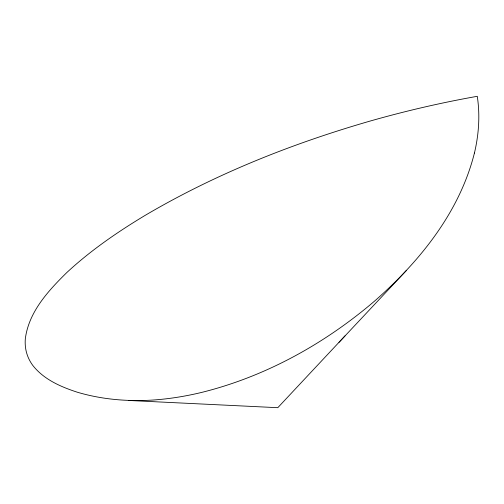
<?xml version="1.0" encoding="UTF-8"?>
<svg xmlns="http://www.w3.org/2000/svg" width="504" height="504" viewBox="0 0 504 504"><rect width="100%" height="100%" fill="white"/><g stroke="black" fill="none" stroke-linecap="round" stroke-linejoin="round"><path stroke-width="0.76" d="M474.421 153.052C459.56 212.341 419.467 261.822 374.251 301.361C324.4 343.898 265.438 376.589 201.638 392.421A158.735 77.2 -17.5 0 1 146.582 400.384C123.26 401.234 99.786 398.878 77.37 392.232C60.902 386.877 44.05 379.6 32.999 365.69A158.735 77.2 -17.5 0 1 25.345 338.581C28.873 311.793 48.258 290.808 66.736 272.62C90.544 250.519 117.426 232.035 145.215 215.334C215.428 173.981 291.74 143.716 369.898 121.124A540.679 262.949 -17.5 0 1 477.275 96.308A540.679 262.949 -17.5 0 1 474.434 153.052M344.988 335.91L277.792 407.692L128.678 400.472M339.022 342.317L406.312 270.579"/></g></svg>
